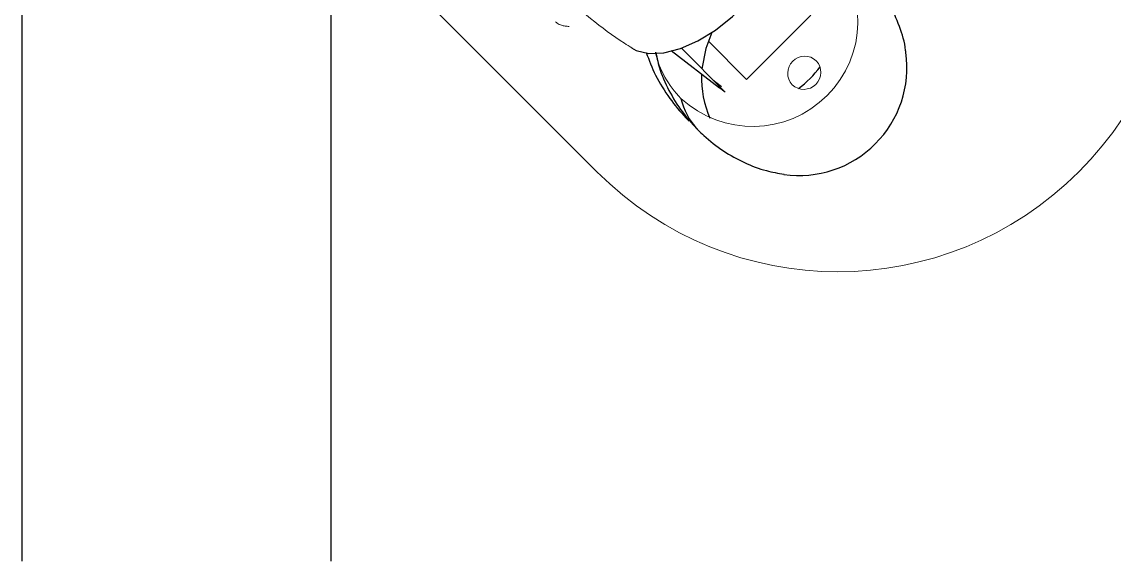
# Model space of a CAD drawing. Header units: millimetres. Extents: x -635 to 515, y -448 to 489.
# Drawn here: x 93.5 to 183.3, y 126.7 to 171 of the extents above; entities that cross this region are included whole.
import ezdxf

# ---------------------------------------------------------------- set-up
doc = ezdxf.new("R2010")
doc.units = ezdxf.units.MM

msp = doc.modelspace()

# ---------------------------------------------------------------- linework, layer by layer
at = {"color": 7, "linetype": 'Continuous', "lineweight": 25}
for p, q in [((93.475, 303.878), (93.475, 126.735)), ((118.875, 303.878), (118.875, 126.735)), ((118.875, 180.574), (140.745, 158.703)), ((146.834, 168.676), (150.803, 165.609))]:
    msp.add_line(p, q, dxfattribs=at)
at = {"color": 144, "linetype": 'Continuous', "lineweight": 18}
for p, q in [((153.042, 166.297), (158.326, 171.581)), ((151.281, 165.252), (147.681, 168.851)), ((149.9, 169.439), (153.042, 166.297)), ((150.972, 165.721), (150.268, 166.265))]:
    msp.add_line(p, q, dxfattribs=at)
at = {"color": 7, "linetype": 'Continuous', "lineweight": 25, "flags": 128}
for points in [[(143.582, 168.884), (143.976, 168.676), (145.018, 168.424), (146.247, 168.475), (147.608, 168.825), (149.043, 169.461), (150.488, 170.353), (151.881, 171.462), (153.161, 172.742), (154.27, 174.135), (155.163, 175.58), (155.798, 177.015), (156.148, 178.376), (156.199, 179.605), (155.947, 180.647), (155.739, 181.041)], [(150.177, 170.139), (149.679, 168.825), (149.367, 167.165)], [(149.06, 162.128), (149.056, 162.132), (148.992, 162.197)]]:
    msp.add_lwpolyline(points, dxfattribs=at)
at = {"color": 144, "linetype": 'Continuous', "lineweight": 18}
for centre, radius, start, end in [((160.544, 178.502), 28, 225, 45), ((153.531, 171.092), 8.661, 227.19861, 42.80139), ((153.276, 170.347), 7.947, 193.26134, 224.89247), ((157.822, 166.802), 1.401, 47.28245, 222.71755), ((157.743, 166.88), 1.401, 227.28245, 42.71755), ((150.557, 166.041), 0.524, 309.91577, 322.3547)]:
    msp.add_arc(centre, radius, start, end, dxfattribs=at)
at = {"color": 7, "linetype": 'Continuous', "lineweight": 25}
for centre, radius, start, end in [((157.345, 167.278), 8.877, 261.99837, 7.93087), ((151.658, 172.965), 9.331, 307.25143, 322.74857), ((157.52, 166.408), 8.187, 178.05266, 203.79682)]:
    msp.add_arc(centre, radius, start, end, dxfattribs=at)
at = {"color": 8, "linetype": 'Continuous', "lineweight": 25}
msp.add_arc((153.023, 165.959), 5.513, 192.79515, 223.02951, dxfattribs=at)
at = {"color": 7, "linetype": 'Continuous', "lineweight": 25}
for points, knots in [([(166.124, 168.492), (166.119, 168.554), (166.064, 169.296), (165.629, 170.671), (164.814, 172.562), (163.742, 174.217), (162.88, 175.148), (162.491, 175.567)], [0, 0, 0, 0, 0.022854, 0.273206, 0.52992, 0.788121, 1, 1, 1, 1]), ([(144.789, 168.493), (145.027, 167.871), (145.529, 166.557), (146.66, 164.759), (147.661, 163.538), (148.24, 162.95), (148.332, 162.856)], [0, 0, 0, 0, 0.299717, 0.633434, 0.941763, 1, 1, 1, 1]), ([(145.569, 168.516), (145.679, 168.026), (145.942, 166.858), (146.747, 165.139), (147.803, 163.48), (148.667, 162.551), (149.056, 162.132)], [0, 0, 0, 0, 0.203779, 0.485015, 0.767881, 1, 1, 1, 1]), ([(149.056, 162.132), (149.211, 161.982), (149.854, 161.358), (151.093, 160.4), (152.83, 159.438), (154.511, 158.786), (155.632, 158.593), (156.119, 158.509)], [0, 0, 0, 0, 0.080032, 0.332778, 0.579301, 0.817099, 1, 1, 1, 1])]:
    msp.add_open_spline(points, degree=3, knots=knots, dxfattribs=at)
at = {"color": 144, "linetype": 'Continuous', "lineweight": 18}
for points, knots in [([(137.108, 174.116), (137.265, 173.948), (138.223, 172.926), (140.196, 171.297), (142.222, 169.721), (143.409, 169.015), (143.615, 168.892)], [0, 0, 0, 0, 0.08242, 0.500877, 0.91326, 1, 1, 1, 1]), ([(138.469, 170.649), (138.408, 170.652), (138.29, 170.657), (138.124, 170.676), (137.97, 170.703), (137.807, 170.745), (137.639, 170.808), (137.473, 170.901), (137.382, 170.982), (137.338, 171.022)], [0, 0, 0, 0, 0.1337615, 0.2618117, 0.3844041, 0.5018272, 0.6726052, 0.8381881, 1, 1, 1, 1])]:
    msp.add_open_spline(points, degree=3, knots=knots, dxfattribs=at)
msp.add_open_spline([(150.803, 165.609), (150.977, 165.475), (151.136, 165.356), (151.281, 165.252)], degree=3, dxfattribs=at)

doc.saveas('drawing.dxf')
